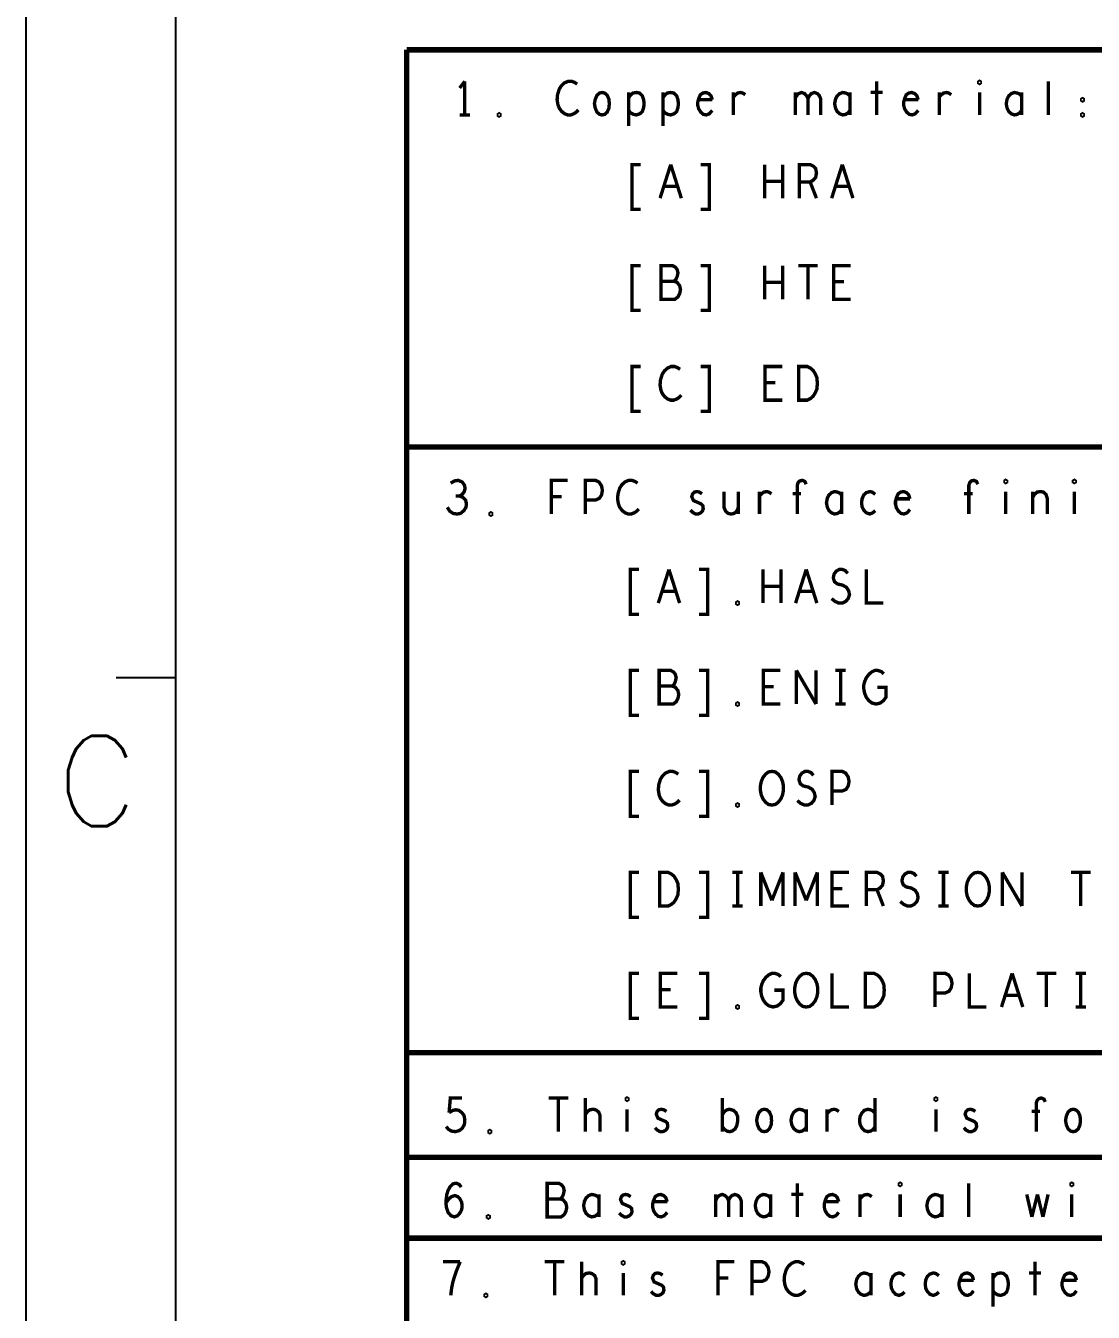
# Model space of a CAD drawing. Header units: millimetres. Extents: x 0 to 442, y 0 to 314.
# Drawn here: x 0 to 40.3, y 140.85 to 189.39 of the extents above; entities that cross this region are included whole.
import ezdxf

# ---------------------------------------------------------------- set-up
doc = ezdxf.new("R2010")
doc.units = ezdxf.units.MM
doc.header["$LTSCALE"] = 23.1
doc.linetypes.add('PHANTOM', pattern=[29.5, 9.5, -1.5, 3, -1.5, 3, -1.5, 9.5])
doc.layers.get('0').update_dxf_attribs({"linetype": 'CONTINUOUS'})
doc.layers.add('0PAPERF', color=2, linetype='PHANTOM', plot=False)
doc.styles.add('SIMPLEX', font='simplex.shx')

msp = doc.modelspace()

# ---------------------------------------------------------------- linework, layer by layer
for p, q in [((5.652, 304.883), (5.652, 5.646)), ((5.652, 164.791), (3.41, 164.791))]:
    msp.add_line(p, q)
for points, const_width in [([(14.383, 188.483), (14.383, 35.178), (140.911, 35.178), (140.911, 188.483)], 0.203), ([(14.383, 188.483), (140.911, 188.483)], 0.203), ([(16.574, 187.296), (16.381, 187.042)], 0.127), ([(16.574, 186.026), (16.574, 187.296)], 0.127), ([(20.814, 187.19), (20.718, 187.254), (20.605, 187.296), (20.476, 187.296), (20.332, 187.233), (20.219, 187.127), (20.139, 187), (20.074, 186.788), (20.058, 186.598), (20.09, 186.407), (20.139, 186.28), (20.235, 186.153), (20.348, 186.069), (20.46, 186.026), (20.573, 186.026), (20.686, 186.069), (20.782, 186.132), (20.862, 186.217)], 0.127), ([(22.762, 186.682), (22.842, 186.788), (22.922, 186.852), (23.051, 186.873), (23.164, 186.852), (23.276, 186.746), (23.325, 186.598), (23.341, 186.45), (23.325, 186.301), (23.276, 186.153), (23.18, 186.069), (23.051, 186.026), (22.939, 186.047), (22.826, 186.111), (22.762, 186.196)], 0.127), ([(22.762, 185.603), (22.762, 186.873)], 0.127), ([(24.057, 186.682), (24.137, 186.788), (24.218, 186.852), (24.347, 186.873), (24.459, 186.852), (24.572, 186.746), (24.62, 186.598), (24.636, 186.45), (24.62, 186.301), (24.572, 186.153), (24.475, 186.069), (24.347, 186.026), (24.234, 186.047), (24.121, 186.111), (24.057, 186.196)], 0.127), ([(24.057, 185.603), (24.057, 186.873)], 0.127), ([(25.915, 186.598), (25.867, 186.746), (25.787, 186.831), (25.674, 186.873), (25.561, 186.852), (25.465, 186.788), (25.401, 186.64), (25.368, 186.513), (25.368, 186.386), (25.401, 186.259), (25.481, 186.132), (25.578, 186.047), (25.69, 186.026), (25.803, 186.069), (25.915, 186.196)], 0.127), ([(26.712, 186.704), (26.793, 186.788), (26.873, 186.852), (26.986, 186.873), (27.066, 186.852), (27.163, 186.788)], 0.127), ([(26.712, 186.026), (26.712, 186.873)], 0.127), ([(29.046, 186.64), (29.094, 186.746), (29.174, 186.831), (29.287, 186.873), (29.399, 186.831), (29.48, 186.746), (29.528, 186.64), (29.528, 186.026)], 0.127), ([(29.046, 186.026), (29.046, 186.873)], 0.127), ([(29.528, 186.64), (29.576, 186.746), (29.657, 186.831), (29.769, 186.873), (29.882, 186.831), (29.962, 186.746), (30.011, 186.619), (30.011, 186.026)], 0.127), ([(31.113, 186.725), (31.049, 186.809), (30.952, 186.852), (30.84, 186.873), (30.727, 186.831), (30.63, 186.746), (30.566, 186.619), (30.534, 186.45), (30.566, 186.28), (30.63, 186.153), (30.727, 186.069), (30.84, 186.026), (30.952, 186.047), (31.049, 186.111), (31.113, 186.196)], 0.127), ([(31.113, 186.026), (31.113, 186.873)], 0.127), ([(31.894, 186.873), (32.344, 186.873)], 0.127), ([(32.119, 187.296), (32.119, 186.026)], 0.127), ([(33.688, 186.598), (33.64, 186.746), (33.559, 186.831), (33.447, 186.873), (33.334, 186.852), (33.237, 186.788), (33.173, 186.64), (33.141, 186.513), (33.141, 186.386), (33.173, 186.259), (33.254, 186.132), (33.35, 186.047), (33.463, 186.026), (33.575, 186.069), (33.688, 186.196)], 0.127), ([(34.484, 186.704), (34.565, 186.788), (34.645, 186.852), (34.758, 186.873), (34.839, 186.852), (34.935, 186.788)], 0.127), ([(34.484, 186.026), (34.484, 186.873)], 0.127), ([(36.005, 186.873), (36.005, 186.026)], 0.127), ([(37.59, 186.725), (37.526, 186.809), (37.429, 186.852), (37.317, 186.873), (37.204, 186.831), (37.107, 186.746), (37.043, 186.619), (37.011, 186.45), (37.043, 186.28), (37.107, 186.153), (37.204, 186.069), (37.317, 186.026), (37.429, 186.047), (37.526, 186.111), (37.59, 186.196)], 0.127), ([(37.59, 186.026), (37.59, 186.873)], 0.127), ([(38.596, 186.026), (38.596, 187.296)], 0.127), ([(25.401, 186.598), (25.915, 186.598)], 0.127), ([(33.173, 186.598), (33.688, 186.598)], 0.127), ([(16.381, 186.026), (16.767, 186.026)], 0.127), ([(23.211, 184.153), (22.89, 184.153), (22.89, 182.459), (23.211, 182.459)], 0.127), ([(23.944, 182.883), (24.346, 184.153)], 0.127), ([(24.346, 184.153), (24.748, 182.883)], 0.127), ([(25.481, 182.459), (25.802, 182.459), (25.802, 184.153), (25.481, 184.153)], 0.127), ([(27.894, 182.883), (27.894, 184.153)], 0.127), ([(28.57, 184.153), (28.57, 182.883)], 0.127), ([(29.206, 182.883), (29.206, 184.153), (29.608, 184.153), (29.737, 184.089), (29.817, 184.005), (29.849, 183.835), (29.817, 183.666), (29.721, 183.56), (29.608, 183.497), (29.206, 183.497)], 0.127), ([(30.421, 182.883), (30.823, 184.153)], 0.127), ([(30.823, 184.153), (31.225, 182.883)], 0.127), ([(28.57, 183.518), (27.894, 183.518)], 0.127), ([(29.608, 183.497), (29.849, 182.883)], 0.127), ([(24.603, 183.327), (24.089, 183.327)], 0.127), ([(31.08, 183.327), (30.566, 183.327)], 0.127), ([(23.211, 180.343), (22.89, 180.343), (22.89, 178.649), (23.211, 178.649)], 0.127), ([(24.475, 179.75), (24.539, 179.814), (24.587, 179.919), (24.62, 180.068), (24.587, 180.195), (24.523, 180.279), (24.41, 180.343), (23.976, 180.343), (23.976, 179.073), (24.507, 179.073), (24.62, 179.157), (24.684, 179.284), (24.716, 179.433), (24.684, 179.581), (24.587, 179.708), (24.475, 179.75), (23.976, 179.75)], 0.127), ([(25.481, 178.649), (25.802, 178.649), (25.802, 180.343), (25.481, 180.343)], 0.127), ([(27.894, 179.073), (27.894, 180.343)], 0.127), ([(28.57, 180.343), (28.57, 179.073)], 0.127), ([(29.158, 180.343), (29.898, 180.343)], 0.127), ([(29.528, 180.343), (29.528, 179.073)], 0.127), ([(31.145, 179.073), (30.501, 179.073), (30.501, 180.343), (31.145, 180.343)], 0.127), ([(28.57, 179.708), (27.894, 179.708)], 0.127), ([(30.887, 179.729), (30.501, 179.729)], 0.127), ([(23.211, 176.533), (22.89, 176.533), (22.89, 174.839), (23.211, 174.839)], 0.127), ([(24.7, 176.427), (24.603, 176.49), (24.491, 176.533), (24.362, 176.533), (24.217, 176.469), (24.105, 176.363), (24.024, 176.236), (23.96, 176.025), (23.944, 175.834), (23.976, 175.644), (24.024, 175.517), (24.121, 175.39), (24.234, 175.305), (24.346, 175.263), (24.459, 175.263), (24.571, 175.305), (24.668, 175.369), (24.748, 175.453)], 0.127), ([(25.481, 174.839), (25.802, 174.839), (25.802, 176.533), (25.481, 176.533)], 0.127), ([(28.554, 175.263), (27.91, 175.263), (27.91, 176.533), (28.554, 176.533)], 0.127), ([(28.296, 175.919), (27.91, 175.919)], 0.127), ([(14.383, 173.497), (140.911, 173.497)], 0.203), ([(16.377, 171.645), (16.474, 171.708), (16.554, 171.814), (16.587, 171.941), (16.554, 172.068), (16.474, 172.174), (16.329, 172.237), (16.184, 172.216), (16.039, 172.131)], 0.127), ([(19.845, 170.967), (19.845, 172.237), (20.457, 172.237)], 0.127), ([(21.125, 170.967), (21.125, 172.237), (21.511, 172.237), (21.639, 172.174), (21.736, 172.026), (21.768, 171.856), (21.736, 171.687), (21.655, 171.56), (21.511, 171.496), (21.125, 171.496)], 0.127), ([(23.096, 172.131), (22.999, 172.195), (22.887, 172.237), (22.758, 172.237), (22.613, 172.174), (22.5, 172.068), (22.42, 171.941), (22.356, 171.729), (22.34, 171.539), (22.372, 171.348), (22.42, 171.221), (22.516, 171.094), (22.629, 171.01), (22.742, 170.967), (22.854, 170.967), (22.967, 171.01), (23.064, 171.073), (23.144, 171.158)], 0.127), ([(25.091, 171.115), (25.172, 171.031), (25.284, 170.967), (25.381, 170.967), (25.477, 171.01), (25.542, 171.073), (25.574, 171.158), (25.558, 171.285), (25.493, 171.348), (25.204, 171.475), (25.14, 171.623), (25.172, 171.729), (25.236, 171.793), (25.333, 171.814), (25.429, 171.793), (25.526, 171.729)], 0.127), ([(26.354, 171.814), (26.354, 171.221), (26.419, 171.073), (26.515, 170.988), (26.628, 170.967), (26.74, 170.988), (26.837, 171.073), (26.902, 171.221)], 0.127), ([(26.902, 170.967), (26.902, 171.814)], 0.127), ([(27.698, 171.645), (27.779, 171.729), (27.859, 171.793), (27.972, 171.814), (28.052, 171.793), (28.149, 171.729)], 0.127), ([(27.698, 170.967), (27.698, 171.814)], 0.127), ([(29.122, 170.967), (29.122, 172.047), (29.155, 172.153), (29.219, 172.216), (29.315, 172.237), (29.412, 172.195), (29.46, 172.089)], 0.127), ([(30.804, 171.666), (30.739, 171.75), (30.643, 171.793), (30.53, 171.814), (30.418, 171.772), (30.321, 171.687), (30.257, 171.56), (30.225, 171.391), (30.257, 171.221), (30.321, 171.094), (30.418, 171.01), (30.53, 170.967), (30.643, 170.988), (30.739, 171.052), (30.804, 171.137)], 0.127), ([(30.804, 170.967), (30.804, 171.814)], 0.127), ([(32.067, 171.708), (31.954, 171.793), (31.858, 171.814), (31.729, 171.772), (31.633, 171.687), (31.568, 171.539), (31.552, 171.391), (31.568, 171.242), (31.633, 171.115), (31.729, 171.01), (31.858, 170.967), (31.97, 171.01), (32.067, 171.094)], 0.127), ([(33.379, 171.539), (33.33, 171.687), (33.25, 171.772), (33.137, 171.814), (33.024, 171.793), (32.928, 171.729), (32.864, 171.581), (32.831, 171.454), (32.831, 171.327), (32.864, 171.2), (32.944, 171.073), (33.041, 170.988), (33.153, 170.967), (33.266, 171.01), (33.379, 171.137)], 0.127), ([(35.599, 170.967), (35.599, 172.047), (35.632, 172.153), (35.696, 172.216), (35.792, 172.237), (35.889, 172.195), (35.937, 172.089)], 0.127), ([(36.991, 171.814), (36.991, 170.967)], 0.127), ([(38.013, 171.602), (38.078, 171.708), (38.174, 171.793), (38.303, 171.814), (38.415, 171.793), (38.512, 171.708), (38.56, 171.56), (38.56, 170.967)], 0.127), ([(38.013, 170.967), (38.013, 171.814)], 0.127), ([(39.582, 171.814), (39.582, 170.967)], 0.127), ([(15.911, 171.221), (16.007, 171.073), (16.136, 170.988), (16.281, 170.967), (16.41, 170.988), (16.538, 171.094), (16.619, 171.221), (16.635, 171.348), (16.603, 171.496), (16.49, 171.602), (16.377, 171.645), (16.233, 171.645)], 0.127), ([(20.231, 171.623), (19.845, 171.623)], 0.127), ([(29.267, 171.729), (28.945, 171.729)], 0.127), ([(32.864, 171.539), (33.379, 171.539)], 0.127), ([(35.744, 171.729), (35.422, 171.729)], 0.127), ([(23.145, 168.875), (22.824, 168.875), (22.824, 167.182), (23.145, 167.182)], 0.127), ([(23.878, 167.605), (24.28, 168.875)], 0.127), ([(24.28, 168.875), (24.682, 167.605)], 0.127), ([(25.414, 167.182), (25.736, 167.182), (25.736, 168.875), (25.414, 168.875)], 0.127), ([(27.828, 167.605), (27.828, 168.875)], 0.127), ([(28.504, 168.875), (28.504, 167.605)], 0.127), ([(29.059, 167.605), (29.461, 168.875)], 0.127), ([(29.461, 168.875), (29.863, 167.605)], 0.127), ([(30.419, 167.774), (30.548, 167.668), (30.692, 167.605), (30.821, 167.605), (30.95, 167.668), (31.046, 167.774), (31.095, 167.922), (31.062, 168.071), (30.982, 168.198), (30.837, 168.282), (30.644, 168.325), (30.531, 168.409), (30.483, 168.557), (30.515, 168.706), (30.596, 168.811), (30.708, 168.875), (30.821, 168.875), (30.934, 168.833), (31.03, 168.727)], 0.127), ([(31.73, 168.875), (31.73, 167.605), (32.374, 167.605)], 0.127), ([(24.537, 168.049), (24.022, 168.049)], 0.127), ([(28.504, 168.24), (27.828, 168.24)], 0.127), ([(29.719, 168.049), (29.204, 168.049)], 0.127), ([(23.145, 165.065), (22.824, 165.065), (22.824, 163.372), (23.145, 163.372)], 0.127), ([(24.409, 164.472), (24.473, 164.536), (24.521, 164.642), (24.553, 164.79), (24.521, 164.917), (24.457, 165.001), (24.344, 165.065), (23.91, 165.065), (23.91, 163.795), (24.441, 163.795), (24.553, 163.88), (24.618, 164.007), (24.65, 164.155), (24.618, 164.303), (24.521, 164.43), (24.409, 164.472), (23.91, 164.472)], 0.127), ([(25.414, 163.372), (25.736, 163.372), (25.736, 165.065), (25.414, 165.065)], 0.127), ([(28.488, 163.795), (27.844, 163.795), (27.844, 165.065), (28.488, 165.065)], 0.127), ([(29.091, 165.065), (29.831, 163.795)], 0.127), ([(29.091, 163.795), (29.091, 165.065)], 0.127), ([(29.831, 163.795), (29.831, 165.065)], 0.127), ([(30.564, 165.065), (30.95, 165.065)], 0.127), ([(30.757, 165.065), (30.757, 163.795)], 0.127), ([(32.149, 164.43), (32.47, 164.43), (32.47, 164.049), (32.374, 163.922), (32.261, 163.837), (32.1, 163.795), (31.94, 163.837), (31.827, 163.922), (31.73, 164.049), (31.666, 164.197), (31.634, 164.366), (31.634, 164.515), (31.666, 164.642), (31.73, 164.79), (31.827, 164.917), (31.923, 165.001), (32.052, 165.065), (32.165, 165.065), (32.293, 165.023), (32.39, 164.938)], 0.127), ([(28.23, 164.451), (27.844, 164.451)], 0.127), ([(30.564, 163.795), (30.95, 163.795)], 0.127), ([(23.145, 161.255), (22.824, 161.255), (22.824, 159.562), (23.145, 159.562)], 0.127), ([(24.634, 161.149), (24.537, 161.213), (24.425, 161.255), (24.296, 161.255), (24.151, 161.191), (24.038, 161.086), (23.958, 160.959), (23.894, 160.747), (23.878, 160.556), (23.91, 160.366), (23.958, 160.239), (24.054, 160.112), (24.167, 160.027), (24.28, 159.985), (24.392, 159.985), (24.505, 160.027), (24.602, 160.091), (24.682, 160.175)], 0.127), ([(25.414, 159.562), (25.736, 159.562), (25.736, 161.255), (25.414, 161.255)], 0.127), ([(29.124, 160.154), (29.252, 160.048), (29.397, 159.985), (29.526, 159.985), (29.654, 160.048), (29.751, 160.154), (29.799, 160.302), (29.767, 160.451), (29.687, 160.578), (29.542, 160.662), (29.349, 160.705), (29.236, 160.789), (29.188, 160.937), (29.22, 161.086), (29.301, 161.191), (29.413, 161.255), (29.526, 161.255), (29.638, 161.213), (29.735, 161.107)], 0.127), ([(30.435, 159.985), (30.435, 161.255), (30.821, 161.255), (30.95, 161.191), (31.046, 161.043), (31.079, 160.874), (31.046, 160.705), (30.966, 160.578), (30.821, 160.514), (30.435, 160.514)], 0.127), ([(23.145, 157.445), (22.824, 157.445), (22.824, 155.752), (23.145, 155.752)], 0.127), ([(25.414, 155.752), (25.736, 155.752), (25.736, 157.445), (25.414, 157.445)], 0.127), ([(26.677, 157.445), (27.064, 157.445)], 0.127), ([(26.871, 157.445), (26.871, 156.175)], 0.127), ([(27.748, 157.445), (28.166, 156.387)], 0.127), ([(27.748, 156.175), (27.748, 157.445)], 0.127), ([(28.166, 156.387), (28.584, 157.445)], 0.127), ([(28.584, 157.445), (28.584, 156.175)], 0.127), ([(29.043, 157.445), (29.461, 156.387)], 0.127), ([(29.043, 156.175), (29.043, 157.445)], 0.127), ([(29.461, 156.387), (29.88, 157.445)], 0.127), ([(29.88, 157.445), (29.88, 156.175)], 0.127), ([(31.079, 156.175), (30.435, 156.175), (30.435, 157.445), (31.079, 157.445)], 0.127), ([(31.73, 156.175), (31.73, 157.445), (32.133, 157.445), (32.261, 157.381), (32.342, 157.297), (32.374, 157.127), (32.342, 156.958), (32.245, 156.852), (32.133, 156.789), (31.73, 156.789)], 0.127), ([(33.01, 156.344), (33.138, 156.238), (33.283, 156.175), (33.412, 156.175), (33.541, 156.238), (33.637, 156.344), (33.685, 156.492), (33.653, 156.641), (33.573, 156.768), (33.428, 156.852), (33.235, 156.895), (33.122, 156.979), (33.074, 157.127), (33.106, 157.276), (33.187, 157.381), (33.299, 157.445), (33.412, 157.445), (33.525, 157.403), (33.621, 157.297)], 0.127), ([(34.45, 157.445), (34.836, 157.445)], 0.127), ([(34.643, 157.445), (34.643, 156.175)], 0.127), ([(36.864, 157.445), (37.604, 156.175)], 0.127), ([(36.864, 156.175), (36.864, 157.445)], 0.127), ([(37.604, 156.175), (37.604, 157.445)], 0.127), ([(39.454, 157.445), (40.195, 157.445)], 0.127), ([(39.825, 157.445), (39.825, 156.175)], 0.127), ([(30.821, 156.831), (30.435, 156.831)], 0.127), ([(32.133, 156.789), (32.374, 156.175)], 0.127), ([(26.677, 156.175), (27.064, 156.175)], 0.127), ([(34.45, 156.175), (34.836, 156.175)], 0.127), ([(23.145, 153.635), (22.824, 153.635), (22.824, 151.942), (23.145, 151.942)], 0.127), ([(24.602, 152.365), (23.958, 152.365), (23.958, 153.635), (24.602, 153.635)], 0.127), ([(25.414, 151.942), (25.736, 151.942), (25.736, 153.635), (25.414, 153.635)], 0.127), ([(28.262, 153), (28.584, 153), (28.584, 152.619), (28.488, 152.492), (28.375, 152.407), (28.214, 152.365), (28.053, 152.407), (27.941, 152.492), (27.844, 152.619), (27.78, 152.767), (27.748, 152.936), (27.748, 153.085), (27.78, 153.212), (27.844, 153.36), (27.941, 153.487), (28.037, 153.571), (28.166, 153.635), (28.278, 153.635), (28.407, 153.593), (28.504, 153.508)], 0.127), ([(30.435, 153.635), (30.435, 152.365), (31.079, 152.365)], 0.127), ([(34.321, 152.365), (34.321, 153.635), (34.707, 153.635), (34.836, 153.571), (34.932, 153.423), (34.965, 153.254), (34.932, 153.085), (34.852, 152.958), (34.707, 152.894), (34.321, 152.894)], 0.127), ([(35.617, 153.635), (35.617, 152.365), (36.26, 152.365)], 0.127), ([(36.832, 152.365), (37.234, 153.635)], 0.127), ([(37.234, 153.635), (37.636, 152.365)], 0.127), ([(38.159, 153.635), (38.899, 153.635)], 0.127), ([(38.529, 153.635), (38.529, 152.365)], 0.127), ([(39.631, 153.635), (40.018, 153.635)], 0.127), ([(39.825, 153.635), (39.825, 152.365)], 0.127), ([(24.344, 153.021), (23.958, 153.021)], 0.127), ([(37.491, 152.809), (36.976, 152.809)], 0.127), ([(39.631, 152.365), (40.018, 152.365)], 0.127), ([(14.383, 150.637), (70.826, 150.637)], 0.203), ([(15.98, 148.379), (16.028, 148.93), (16.462, 148.93)], 0.127), ([(19.737, 148.93), (20.477, 148.93)], 0.127), ([(20.107, 148.93), (20.107, 147.66)], 0.127), ([(21.129, 147.66), (21.129, 148.93)], 0.127), ([(21.129, 148.316), (21.209, 148.422), (21.29, 148.485), (21.418, 148.506), (21.515, 148.485), (21.628, 148.401), (21.676, 148.274), (21.676, 147.66)], 0.127), ([(22.698, 148.506), (22.698, 147.66)], 0.127), ([(23.752, 147.808), (23.832, 147.723), (23.945, 147.66), (24.041, 147.66), (24.138, 147.702), (24.202, 147.766), (24.235, 147.85), (24.219, 147.977), (24.154, 148.041), (23.864, 148.168), (23.8, 148.316), (23.832, 148.422), (23.897, 148.485), (23.993, 148.506), (24.09, 148.485), (24.186, 148.422)], 0.127), ([(26.294, 147.66), (26.294, 148.93)], 0.127), ([(26.294, 148.295), (26.375, 148.422), (26.471, 148.485), (26.568, 148.506), (26.713, 148.464), (26.809, 148.379), (26.874, 148.231), (26.874, 148.062), (26.841, 147.893), (26.777, 147.766), (26.665, 147.681), (26.568, 147.66), (26.471, 147.681), (26.375, 147.744), (26.294, 147.85)], 0.127), ([(29.464, 148.358), (29.4, 148.443), (29.304, 148.485), (29.191, 148.506), (29.078, 148.464), (28.982, 148.379), (28.918, 148.252), (28.885, 148.083), (28.918, 147.914), (28.982, 147.787), (29.078, 147.702), (29.191, 147.66), (29.304, 147.681), (29.4, 147.744), (29.464, 147.829)], 0.127), ([(29.464, 147.66), (29.464, 148.506)], 0.127), ([(30.245, 148.337), (30.325, 148.422), (30.406, 148.485), (30.518, 148.506), (30.599, 148.485), (30.696, 148.422)], 0.127), ([(30.245, 147.66), (30.245, 148.506)], 0.127), ([(32.055, 147.85), (31.991, 147.744), (31.894, 147.681), (31.782, 147.66), (31.653, 147.702), (31.557, 147.808), (31.492, 147.935), (31.476, 148.083), (31.492, 148.231), (31.557, 148.358), (31.653, 148.464), (31.782, 148.506), (31.894, 148.485), (31.975, 148.443), (32.055, 148.358)], 0.127), ([(32.055, 148.93), (32.055, 147.66)], 0.127), ([(34.356, 148.506), (34.356, 147.66)], 0.127), ([(35.411, 147.808), (35.491, 147.723), (35.604, 147.66), (35.7, 147.66), (35.797, 147.702), (35.861, 147.766), (35.893, 147.85), (35.877, 147.977), (35.813, 148.041), (35.523, 148.168), (35.459, 148.316), (35.491, 148.422), (35.555, 148.485), (35.652, 148.506), (35.748, 148.485), (35.845, 148.422)], 0.127), ([(38.146, 147.66), (38.146, 148.739), (38.178, 148.845), (38.243, 148.909), (38.339, 148.93), (38.436, 148.887), (38.484, 148.782)], 0.127), ([(15.867, 147.85), (15.964, 147.744), (16.076, 147.681), (16.221, 147.66), (16.366, 147.702), (16.478, 147.787), (16.559, 147.935), (16.575, 148.104), (16.543, 148.274), (16.462, 148.379), (16.35, 148.464), (16.237, 148.485), (16.124, 148.464), (15.98, 148.379)], 0.127), ([(38.291, 148.422), (37.969, 148.422)], 0.127), ([(14.402, 146.689), (140.911, 146.689)], 0.203), ([(15.861, 144.974), (15.974, 145.122), (16.07, 145.207), (16.199, 145.249), (16.312, 145.207), (16.392, 145.122), (16.456, 144.995), (16.472, 144.847), (16.456, 144.72), (16.392, 144.593), (16.295, 144.487), (16.183, 144.445), (16.054, 144.487), (15.941, 144.614), (15.877, 144.805), (15.861, 145.016), (15.893, 145.291), (15.941, 145.44), (16.022, 145.588), (16.134, 145.694), (16.247, 145.715), (16.36, 145.672), (16.44, 145.567)], 0.127), ([(20.182, 145.122), (20.246, 145.186), (20.294, 145.291), (20.326, 145.44), (20.294, 145.567), (20.23, 145.651), (20.117, 145.715), (19.683, 145.715), (19.683, 144.445), (20.214, 144.445), (20.326, 144.529), (20.391, 144.656), (20.423, 144.805), (20.391, 144.953), (20.294, 145.08), (20.182, 145.122), (19.683, 145.122)], 0.127), ([(29.121, 145.715), (29.121, 144.445)], 0.127), ([(35.598, 144.445), (35.598, 145.715)], 0.127), ([(21.638, 145.143), (21.574, 145.228), (21.477, 145.27), (21.364, 145.291), (21.252, 145.249), (21.155, 145.164), (21.091, 145.037), (21.059, 144.868), (21.091, 144.699), (21.155, 144.572), (21.252, 144.487), (21.364, 144.445), (21.477, 144.466), (21.574, 144.529), (21.638, 144.614)], 0.127), ([(21.638, 144.445), (21.638, 145.291)], 0.127), ([(22.402, 144.593), (22.483, 144.508), (22.595, 144.445), (22.692, 144.445), (22.789, 144.487), (22.853, 144.551), (22.885, 144.635), (22.869, 144.762), (22.805, 144.826), (22.515, 144.953), (22.451, 145.101), (22.483, 145.207), (22.547, 145.27), (22.644, 145.291), (22.74, 145.27), (22.837, 145.207)], 0.127), ([(24.213, 145.016), (24.164, 145.164), (24.084, 145.249), (23.971, 145.291), (23.859, 145.27), (23.762, 145.207), (23.698, 145.059), (23.666, 144.932), (23.666, 144.805), (23.698, 144.678), (23.778, 144.551), (23.875, 144.466), (23.987, 144.445), (24.1, 144.487), (24.213, 144.614)], 0.127), ([(26.047, 145.059), (26.096, 145.164), (26.176, 145.249), (26.289, 145.291), (26.401, 145.249), (26.482, 145.164), (26.53, 145.059), (26.53, 144.445)], 0.127), ([(26.047, 144.445), (26.047, 145.291)], 0.127), ([(26.53, 145.059), (26.578, 145.164), (26.659, 145.249), (26.771, 145.291), (26.884, 145.249), (26.964, 145.164), (27.013, 145.037), (27.013, 144.445)], 0.127), ([(28.115, 145.143), (28.051, 145.228), (27.954, 145.27), (27.841, 145.291), (27.729, 145.249), (27.632, 145.164), (27.568, 145.037), (27.536, 144.868), (27.568, 144.699), (27.632, 144.572), (27.729, 144.487), (27.841, 144.445), (27.954, 144.466), (28.051, 144.529), (28.115, 144.614)], 0.127), ([(28.115, 144.445), (28.115, 145.291)], 0.127), ([(28.895, 145.291), (29.346, 145.291)], 0.127), ([(30.69, 145.016), (30.641, 145.164), (30.561, 145.249), (30.448, 145.291), (30.336, 145.27), (30.239, 145.207), (30.175, 145.059), (30.143, 144.932), (30.143, 144.805), (30.175, 144.678), (30.255, 144.551), (30.352, 144.466), (30.464, 144.445), (30.577, 144.487), (30.69, 144.614)], 0.127), ([(31.486, 145.122), (31.567, 145.207), (31.647, 145.27), (31.76, 145.291), (31.84, 145.27), (31.937, 145.207)], 0.127), ([(31.486, 144.445), (31.486, 145.291)], 0.127), ([(33.007, 145.291), (33.007, 144.445)], 0.127), ([(34.592, 145.143), (34.528, 145.228), (34.431, 145.27), (34.318, 145.291), (34.206, 145.249), (34.109, 145.164), (34.045, 145.037), (34.013, 144.868), (34.045, 144.699), (34.109, 144.572), (34.206, 144.487), (34.318, 144.445), (34.431, 144.466), (34.528, 144.529), (34.592, 144.614)], 0.127), ([(34.592, 144.445), (34.592, 145.291)], 0.127), ([(37.786, 145.291), (37.979, 144.445)], 0.127), ([(37.979, 144.445), (38.189, 145.291)], 0.127), ([(38.189, 145.291), (38.398, 144.445)], 0.127), ([(38.398, 144.445), (38.591, 145.291)], 0.127), ([(39.484, 145.291), (39.484, 144.445)], 0.127), ([(23.698, 145.016), (24.213, 145.016)], 0.127), ([(30.175, 145.016), (30.69, 145.016)], 0.127), ([(14.402, 143.641), (140.911, 143.641)], 0.203), ([(16.398, 142.752), (15.754, 142.752)], 0.127), ([(16.044, 141.482), (16.076, 141.757), (16.124, 141.99), (16.188, 142.202), (16.269, 142.435), (16.398, 142.752)], 0.127), ([(19.592, 142.752), (20.332, 142.752)], 0.127), ([(19.962, 142.752), (19.962, 141.482)], 0.127), ([(20.984, 141.482), (20.984, 142.752)], 0.127), ([(26.133, 141.482), (26.133, 142.752), (26.745, 142.752)], 0.127), ([(27.413, 141.482), (27.413, 142.752), (27.799, 142.752), (27.927, 142.689), (28.024, 142.541), (28.056, 142.371), (28.024, 142.202), (27.943, 142.075), (27.799, 142.011), (27.413, 142.011)], 0.127), ([(29.384, 142.646), (29.287, 142.71), (29.175, 142.752), (29.046, 142.752), (28.901, 142.689), (28.788, 142.583), (28.708, 142.456), (28.644, 142.244), (28.628, 142.054), (28.66, 141.863), (28.708, 141.736), (28.804, 141.609), (28.917, 141.525), (29.03, 141.482), (29.142, 141.482), (29.255, 141.525), (29.352, 141.588), (29.432, 141.673)], 0.127), ([(38.098, 142.752), (38.098, 141.482)], 0.127), ([(20.984, 142.138), (21.064, 142.244), (21.145, 142.308), (21.273, 142.329), (21.37, 142.308), (21.483, 142.223), (21.531, 142.096), (21.531, 141.482)], 0.127), ([(22.553, 142.329), (22.553, 141.482)], 0.127), ([(23.607, 141.63), (23.687, 141.546), (23.8, 141.482), (23.896, 141.482), (23.993, 141.525), (24.057, 141.588), (24.089, 141.673), (24.073, 141.8), (24.009, 141.863), (23.719, 141.99), (23.655, 142.138), (23.687, 142.244), (23.752, 142.308), (23.848, 142.329), (23.945, 142.308), (24.041, 142.244)], 0.127), ([(31.91, 142.181), (31.846, 142.265), (31.749, 142.308), (31.637, 142.329), (31.524, 142.287), (31.428, 142.202), (31.363, 142.075), (31.331, 141.906), (31.363, 141.736), (31.428, 141.609), (31.524, 141.525), (31.637, 141.482), (31.749, 141.503), (31.846, 141.567), (31.91, 141.652)], 0.127), ([(31.91, 141.482), (31.91, 142.329)], 0.127), ([(33.173, 142.223), (33.061, 142.308), (32.964, 142.329), (32.835, 142.287), (32.739, 142.202), (32.675, 142.054), (32.659, 141.906), (32.675, 141.757), (32.739, 141.63), (32.835, 141.525), (32.964, 141.482), (33.077, 141.525), (33.173, 141.609)], 0.127), ([(34.469, 142.223), (34.356, 142.308), (34.26, 142.329), (34.131, 142.287), (34.034, 142.202), (33.97, 142.054), (33.954, 141.906), (33.97, 141.757), (34.034, 141.63), (34.131, 141.525), (34.26, 141.482), (34.372, 141.525), (34.469, 141.609)], 0.127), ([(35.78, 142.054), (35.732, 142.202), (35.652, 142.287), (35.539, 142.329), (35.426, 142.308), (35.33, 142.244), (35.265, 142.096), (35.233, 141.969), (35.233, 141.842), (35.265, 141.715), (35.346, 141.588), (35.443, 141.503), (35.555, 141.482), (35.668, 141.525), (35.78, 141.652)], 0.127), ([(36.513, 142.138), (36.593, 142.244), (36.673, 142.308), (36.802, 142.329), (36.915, 142.308), (37.027, 142.202), (37.076, 142.054), (37.092, 141.906), (37.076, 141.757), (37.027, 141.609), (36.931, 141.525), (36.802, 141.482), (36.69, 141.503), (36.577, 141.567), (36.513, 141.652)], 0.127), ([(36.513, 141.059), (36.513, 142.329)], 0.127), ([(37.872, 142.329), (38.323, 142.329)], 0.127), ([(39.667, 142.054), (39.618, 142.202), (39.538, 142.287), (39.425, 142.329), (39.312, 142.308), (39.216, 142.244), (39.152, 142.096), (39.119, 141.969), (39.119, 141.842), (39.152, 141.715), (39.232, 141.588), (39.329, 141.503), (39.441, 141.482), (39.554, 141.525), (39.667, 141.652)], 0.127), ([(26.52, 142.138), (26.133, 142.138)], 0.127), ([(35.265, 142.054), (35.78, 142.054)], 0.127), ([(39.152, 142.054), (39.667, 142.054)], 0.127)]:
    msp.add_lwpolyline(points, dxfattribs=dict(const_width=const_width))
at = {"const_width": 0.127}
for points in [[(21.756, 186.026), (21.659, 186.047), (21.563, 186.132), (21.498, 186.28), (21.466, 186.45), (21.498, 186.619), (21.563, 186.767), (21.659, 186.852), (21.756, 186.873), (21.852, 186.852), (21.949, 186.767), (22.013, 186.619), (22.029, 186.45), (22.013, 186.28), (21.949, 186.132), (21.852, 186.047)], [(36.005, 187.212), (35.973, 187.233), (35.973, 187.275), (36.005, 187.296), (36.037, 187.275), (36.037, 187.233)], [(39.891, 186.555), (39.859, 186.577), (39.859, 186.619), (39.891, 186.64), (39.924, 186.619), (39.924, 186.577)], [(17.87, 185.984), (17.837, 186.005), (17.837, 186.047), (17.87, 186.069), (17.902, 186.047), (17.902, 186.005)], [(39.891, 185.984), (39.859, 186.005), (39.859, 186.047), (39.891, 186.069), (39.924, 186.047), (39.924, 186.005)], [(29.174, 175.263), (29.174, 176.533), (29.495, 176.533), (29.624, 176.469), (29.721, 176.385), (29.801, 176.258), (29.865, 176.109), (29.881, 175.898), (29.865, 175.686), (29.801, 175.538), (29.721, 175.411), (29.624, 175.326), (29.495, 175.263)], [(36.991, 172.153), (36.959, 172.174), (36.959, 172.216), (36.991, 172.237), (37.023, 172.216), (37.023, 172.174)], [(39.582, 172.153), (39.55, 172.174), (39.55, 172.216), (39.582, 172.237), (39.614, 172.216), (39.614, 172.174)], [(17.56, 170.925), (17.528, 170.946), (17.528, 170.988), (17.56, 171.01), (17.592, 170.988), (17.592, 170.946)], [(26.871, 167.563), (26.838, 167.584), (26.838, 167.626), (26.871, 167.647), (26.903, 167.626), (26.903, 167.584)], [(26.871, 163.753), (26.838, 163.774), (26.838, 163.816), (26.871, 163.837), (26.903, 163.816), (26.903, 163.774)], [(28.166, 159.985), (28.037, 160.006), (27.925, 160.091), (27.828, 160.218), (27.764, 160.366), (27.732, 160.535), (27.732, 160.705), (27.764, 160.874), (27.828, 161.022), (27.925, 161.149), (28.037, 161.234), (28.166, 161.255), (28.295, 161.234), (28.407, 161.149), (28.504, 161.022), (28.568, 160.874), (28.6, 160.705), (28.6, 160.535), (28.568, 160.366), (28.504, 160.218), (28.407, 160.091), (28.295, 160.006)], [(26.871, 159.943), (26.838, 159.964), (26.838, 160.006), (26.871, 160.027), (26.903, 160.006), (26.903, 159.964)], [(23.926, 156.175), (23.926, 157.445), (24.247, 157.445), (24.376, 157.381), (24.473, 157.297), (24.553, 157.17), (24.618, 157.022), (24.634, 156.81), (24.618, 156.598), (24.553, 156.45), (24.473, 156.323), (24.376, 156.238), (24.247, 156.175)], [(35.938, 156.175), (35.81, 156.196), (35.697, 156.281), (35.601, 156.408), (35.536, 156.556), (35.504, 156.725), (35.504, 156.895), (35.536, 157.064), (35.601, 157.212), (35.697, 157.339), (35.81, 157.424), (35.938, 157.445), (36.067, 157.424), (36.18, 157.339), (36.276, 157.212), (36.34, 157.064), (36.373, 156.895), (36.373, 156.725), (36.34, 156.556), (36.276, 156.408), (36.18, 156.281), (36.067, 156.196)], [(29.461, 152.365), (29.333, 152.386), (29.22, 152.471), (29.124, 152.598), (29.059, 152.746), (29.027, 152.915), (29.027, 153.085), (29.059, 153.254), (29.124, 153.402), (29.22, 153.529), (29.333, 153.614), (29.461, 153.635), (29.59, 153.614), (29.703, 153.529), (29.799, 153.402), (29.863, 153.254), (29.896, 153.085), (29.896, 152.915), (29.863, 152.746), (29.799, 152.598), (29.703, 152.471), (29.59, 152.386)], [(31.698, 152.365), (31.698, 153.635), (32.02, 153.635), (32.149, 153.571), (32.245, 153.487), (32.326, 153.36), (32.39, 153.212), (32.406, 153), (32.39, 152.788), (32.326, 152.64), (32.245, 152.513), (32.149, 152.428), (32.02, 152.365)], [(26.871, 152.323), (26.838, 152.344), (26.838, 152.386), (26.871, 152.407), (26.903, 152.386), (26.903, 152.344)], [(22.698, 148.845), (22.666, 148.866), (22.666, 148.909), (22.698, 148.93), (22.73, 148.909), (22.73, 148.866)], [(27.879, 147.66), (27.783, 147.681), (27.686, 147.766), (27.622, 147.914), (27.59, 148.083), (27.622, 148.252), (27.686, 148.401), (27.783, 148.485), (27.879, 148.506), (27.976, 148.485), (28.072, 148.401), (28.137, 148.252), (28.153, 148.083), (28.137, 147.914), (28.072, 147.766), (27.976, 147.681)], [(34.356, 148.845), (34.324, 148.866), (34.324, 148.909), (34.356, 148.93), (34.389, 148.909), (34.389, 148.866)], [(39.538, 147.66), (39.442, 147.681), (39.345, 147.766), (39.281, 147.914), (39.248, 148.083), (39.281, 148.252), (39.345, 148.401), (39.442, 148.485), (39.538, 148.506), (39.635, 148.485), (39.731, 148.401), (39.795, 148.252), (39.812, 148.083), (39.795, 147.914), (39.731, 147.766), (39.635, 147.681)], [(17.516, 147.617), (17.484, 147.639), (17.484, 147.681), (17.516, 147.702), (17.548, 147.681), (17.548, 147.639)], [(33.007, 145.63), (32.975, 145.651), (32.975, 145.694), (33.007, 145.715), (33.039, 145.694), (33.039, 145.651)], [(39.484, 145.63), (39.452, 145.651), (39.452, 145.694), (39.484, 145.715), (39.516, 145.694), (39.516, 145.651)], [(17.462, 144.402), (17.43, 144.424), (17.43, 144.466), (17.462, 144.487), (17.494, 144.466), (17.494, 144.424)], [(22.553, 142.668), (22.521, 142.689), (22.521, 142.731), (22.553, 142.752), (22.585, 142.731), (22.585, 142.689)], [(17.371, 141.44), (17.339, 141.461), (17.339, 141.503), (17.371, 141.525), (17.403, 141.503), (17.403, 141.461)]]:
    msp.add_lwpolyline(points, close=True, dxfattribs=at)
at = {"layer": '0PAPERF'}
msp.add_line((0, 314.294), (0, 0), dxfattribs=at)

# ---------------------------------------------------------------- texts
at = {"style": 'SIMPLEX'}
msp.add_text('C', height=3.407, dxfattribs=at).set_placement((1.169, 159.187))

doc.saveas('drawing.dxf')
